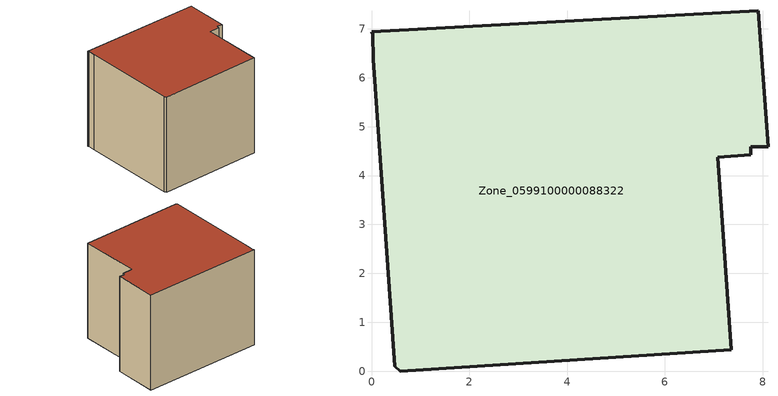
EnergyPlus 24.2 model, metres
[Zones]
Zone_0599100000088322
 floor ground (C_G): 7.76,4.59 7.76,4.43 7.08,4.38 7.36,0.44 0.59,0 0.48,0.1 0.04,6.38 0.03,6.89 0,6.94 7.91,7.37 8.11,4.59 z0
 wall outside (C_F): 0.48,0.1 0.59,0 7.36,0.44 7.08,4.38 7.76,4.43 7.76,4.59 8.11,4.59 7.91,7.37 0,6.94 0.03,6.89 0.04,6.38 0.48,0.1 z0:6.56
 roof outside (C_R): 7.76,4.43 7.76,4.59 8.11,4.59 7.91,7.37 0,6.94 0.03,6.89 0.04,6.38 0.48,0.1 0.59,0 7.36,0.44 7.08,4.38 z6.56
[BUILDING]
Pand.0599100000088322: North Axis=0; Terrain=City; Loads Convergence Tolerance Value=0.04; Temperature Convergence Tolerance Value=0.4; Solar Distribution=FullExterior; Maximum Number of Warmup Days=25; Minimum Number of Warmup Days=1
[Site:Location]
Rotterdam.The.Hague.AP_ZH_NLD Design_Conditions: Latitude=51.96; Longitude=4.45; Time Zone=1; Elevation=-4.5
[SITE:GROUNDTEMPERATURE:BUILDINGSURFACE]
18, 18, 18, 18, 18, 18, 18, 18, 18, 18, 18, 18
[MATERIAL] Thermal Absorptance=0.9; Solar Absorptance=0.7; Visible Absorptance=0.7
Name | Roughness | Thickness | Conductivity | Density | Specific Heat
G.TI.1946 | MediumSmooth | 0.15 | 1 | 540 | 1210
F.TI.1946 | Rough | 0.3 | 0.857143 | 1920 | 840
R.TI.1946 | MediumRough | 0.2 | 0.1 | 1500 | 1000
[CONSTRUCTION]
C_G: G.TI.1946
C_F: F.TI.1946
C_R: R.TI.1946
[ZONE]
Zone_0599100000088322: Type=1; Multiplier=1; Ceiling Height=Autocalculate; Volume=Autocalculate; Floor Area=autocalculate; Part of Total Floor Area=Yes
[ZONEINFILTRATION:DESIGNFLOWRATE]
Infil_Zone_0599100000088322: Zone or ZoneList or Space or SpaceList=Zone_0599100000088322; Schedule=AlwaysOn; Design Flow Rate Calculation Method=Flow/Area; Flow Rate per Floor Area=0.003; Constant Term Coefficient=1; Temperature Term Coefficient=0; Velocity Term Coefficient=0; Velocity Squared Term Coefficient=0
[HVACTEMPLATE:ZONE:IDEALLOADSAIRSYSTEM]
Zone_0599100000088322: Maximum Heating Supply Air Temperature=50; Minimum Cooling Supply Air Temperature=13; Maximum Heating Supply Air Humidity Ratio=0.0156; Minimum Cooling Supply Air Humidity Ratio=0.0077; Heating Limit=NoLimit; Cooling Limit=NoLimit; Dehumidification Control Type=ConstantSensibleHeatRatio; Cooling Sensible Heat Ratio=0.7; Dehumidification Setpoint=60; Humidification Control Type=None; Humidification Setpoint=30; Outdoor Air Method=None; Outdoor Air Flow Rate per Person=0.00944; Outdoor Air Flow Rate per Zone Floor Area=0; Outdoor Air Flow Rate per Zone=0; Demand Controlled Ventilation Type=None; Outdoor Air Economizer Type=NoEconomizer; Heat Recovery Type=None; Sensible Heat Recovery Effectiveness=0.7; Latent Heat Recovery Effectiveness=0.65
[ZONECONTROL:THERMOSTAT]
ThermostatControl_Zone_0599100000088322: Zone or ZoneList=Zone_0599100000088322; Control Type Schedule=DualSetpointControlType; Control 1=Thermostat_Zone_0599100000088322; Temperature Difference Between Cutout And Setpoint=0
[THERMOSTATSETPOINT:DUALSETPOINT]
Thermostat_Zone_0599100000088322: Heating Setpoint Temperature Schedule=HeatingSetpoint_Zone_0599100000088322; Cooling Setpoint Temperature Schedule=CoolingSetpoint_Zone_0599100000088322
[SCHEDULE:COMPACT]
HeatingSetpoint_Zone_0599100000088322: Through: 12/31, For: AllDays, Until: 24:00, 21
CoolingSetpoint_Zone_0599100000088322: Through: 12/31, For: AllDays, Until: 24:00, 24
DualSetpointControlType: Through: 12/31, For: AllDays, Until: 24:00, 4
AlwaysOn: Through: 12/31, For: AllDays, Until: 24:00, 1
